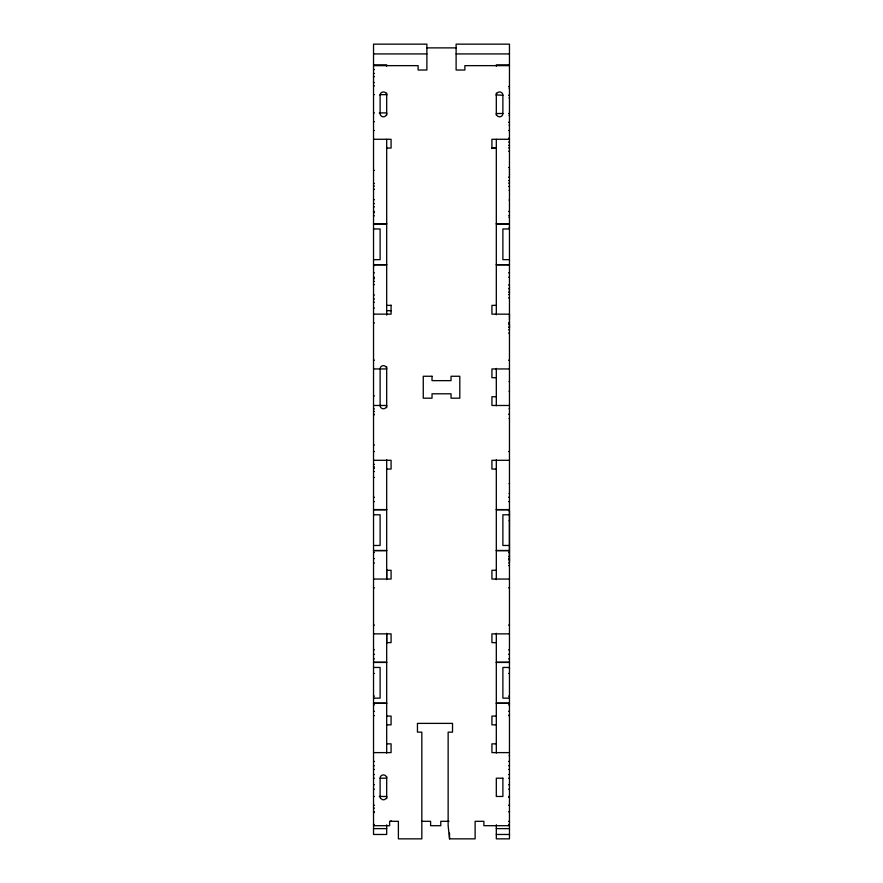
<?xml version="1.0" encoding="UTF-8"?>
<svg xmlns="http://www.w3.org/2000/svg" width="883" height="883" viewBox="0 0 883 883"><rect width="100%" height="100%" fill="white"/><g stroke="black" fill="none" stroke-linecap="round" stroke-linejoin="round"><path stroke-width="1.32" d="M386.688 643.254L386.688 633.707M386.688 579.138L386.688 569.59M496.312 825.693L496.312 825.053M509.469 668.895L509.469 667.978M509.469 562.294L509.469 510.926A4.393 2.936 0 0 0 509.072 510.937M509.469 328.101L509.469 323.973L508.641 323.973M509.469 322.14L509.469 321.522M509.469 319.69L509.469 319.083M509.469 318.321L509.469 314.193L491.93 314.138L491.93 305.363L496.312 305.363M509.469 292.803L509.469 292.185M509.469 290.352L509.469 289.745M509.469 287.913L509.469 287.295M509.469 285.463L508.641 284.856M509.469 176.655L508.641 177.273M509.469 174.823L509.469 174.216M509.469 172.384L509.469 171.777M509.469 169.944L509.469 169.326M502.891 113.51L496.312 113.51A3.289 3.289 0 0 0 499.447 116.799A3.289 3.289 0 0 0 502.88 113.808L502.891 95.243L496.323 94.945M426.886 47.881L456.114 47.881M373.531 53.929L426.886 53.929M456.114 53.929L509.469 53.929M373.531 64.845L386.688 64.845L386.688 66.159M509.469 64.845L496.312 64.845L496.312 66.192M373.531 65.64L418.112 65.64L418.112 70.022L426.886 70.022L426.886 44.15L373.531 44.15L373.531 834.468L386.688 834.468L386.688 824.877M509.469 65.64L464.888 65.64L464.888 70.022L456.114 70.022L456.114 44.15L509.469 44.15L509.469 838.85L496.312 838.85L496.312 825.141M373.531 69.525L374.359 69.525M373.531 73.432L374.359 73.432M373.531 76.7L374.359 76.7M373.531 82.56L374.359 82.56M373.531 85.872L374.359 85.872M508.641 86.468L509.469 86.468M373.531 94.647L374.359 94.647M386.688 94.647L380.109 94.647L380.109 113.51A3.289 3.289 0 0 0 383.399 116.799A3.289 3.289 0 0 0 386.688 113.51M508.641 95.243L509.469 95.243M373.531 112.914L374.359 112.914M379.293 112.914L386.688 112.914M508.641 113.51L509.469 113.51M373.531 121.688L374.359 121.688M508.641 122.273L509.469 122.273M373.531 130.518L374.359 130.518M508.641 130.518L509.469 130.518M508.641 138.156L509.469 138.156M373.531 139.282L391.081 139.282L391.081 148.057L386.688 148.057M509.469 139.282L491.93 139.282L491.93 148.664M508.641 142.064L509.469 142.064M508.641 145.32L509.469 145.32M491.93 147.936L496.312 147.936M508.641 147.936L509.469 147.936M491.93 148.057L496.312 148.057M508.641 151.192L509.469 151.192M508.641 167.494L509.469 167.494M373.531 170.375L374.359 170.375M508.641 180.529L509.469 180.529M508.641 183.134L509.469 183.134M373.531 183.41L374.359 183.41M373.531 186.026L374.359 186.026M508.641 186.401L509.469 186.401M373.531 189.282L374.359 189.282M373.531 199.724L374.359 199.724M373.531 203.631L374.359 203.631M373.531 206.887L374.359 206.887M373.531 211.423L374.359 211.423M508.641 211.423L509.469 211.423M373.531 212.748L374.359 212.748M373.531 215.805L374.359 215.805M508.641 215.805L509.469 215.805M373.531 223.774L386.688 223.774M496.312 223.774L509.469 223.774M373.531 223.962L386.688 223.962M496.312 223.962L509.469 223.962M373.531 228.962L380.109 228.962L380.109 259.657L373.531 259.657M509.469 228.962L502.891 228.962L502.891 259.657L509.469 259.657M373.531 264.668L386.688 264.668M496.312 264.668L509.469 264.668M373.531 264.845L386.688 264.845M496.312 264.845L509.469 264.845M373.531 265.684L374.359 265.684M373.531 272.814L374.359 272.814M508.641 272.814L509.469 272.814M373.531 277.196L374.359 277.196M508.641 277.196L509.469 277.196M373.531 278.719L374.359 278.719M373.531 281.335L374.359 281.335M373.531 284.591L374.359 284.591M508.641 288.763L509.469 288.763M508.641 292.019L509.469 292.019M508.641 294.635L509.469 294.635M373.531 295.032L374.359 295.032M508.641 297.891L509.469 297.891M373.531 298.94L374.359 298.94M373.531 302.196L374.359 302.196M386.688 305.363L391.081 305.363M373.531 308.068L374.359 308.068M386.688 310.673L391.081 310.673M373.531 314.138L391.081 314.138L391.081 305.176M373.531 322.902L374.359 322.902M508.641 322.902L509.469 322.902M508.641 327.229L509.469 327.229M508.641 329.834L509.469 329.834M508.641 333.101L509.469 333.101M373.531 360.176L374.359 360.176M508.641 360.176L509.469 360.176M373.531 368.951L386.688 368.951A3.289 3.289 0 0 0 383.399 365.661A3.289 3.289 0 0 0 380.109 368.951L380.109 405.485A3.289 3.289 0 0 0 383.399 408.774A3.289 3.289 0 0 0 386.688 405.485L373.531 405.485M509.469 368.951L491.93 368.951L491.93 377.714L496.312 377.714M373.531 395.882L374.359 395.882M496.312 396.721L491.93 396.721L491.93 405.485L509.469 405.485M373.531 408.917L374.359 408.917M373.531 411.522L374.359 411.522M373.531 414.259L374.359 414.259M508.641 414.259L509.469 414.259M373.531 414.778L374.359 414.778M373.531 444.955L374.359 444.955M373.531 451.522L374.359 451.522M508.641 451.522L509.469 451.522M373.531 460.297L391.081 460.297L391.081 469.061L386.688 469.061M509.469 460.297L491.93 460.297L491.93 469.061L496.312 469.061M373.531 464.337L374.359 464.337M373.531 466.875L374.359 466.875M373.531 468.244L374.359 468.244M373.531 471.5L374.359 471.5M373.531 477.372L374.359 477.372M373.531 497.239L374.359 497.239M508.641 497.239L509.469 497.239M373.531 501.621L374.359 501.621M508.641 501.621L509.469 501.621M373.531 509.59L386.688 509.59M496.312 509.59L509.469 509.59M373.531 509.767L386.688 509.767M496.312 509.767L509.469 509.767M373.531 514.778L380.109 514.778L380.109 545.473L373.531 545.473M509.469 514.778L502.891 514.778L502.891 545.473L509.469 545.473M373.531 550.473L386.688 550.473M496.312 550.473L509.469 550.473M373.531 550.661L386.688 550.661M496.312 550.661L509.469 550.661M373.531 552.504L374.359 552.504M508.641 552.559L509.469 552.559M508.641 556.478L509.469 556.478M373.531 558.619L374.359 558.619M508.641 558.619L509.469 558.619M508.641 559.734L509.469 559.734M373.531 563.012L374.359 563.012M508.641 563.012L509.469 563.012M508.641 565.595L509.469 565.595M386.688 570.286L391.081 570.286L391.081 579.049L373.531 579.049M496.312 570.286L491.93 570.286L491.93 579.049L509.469 579.049M373.531 587.824L374.359 587.824M508.641 587.824L509.469 587.824M373.531 625.087L374.359 625.087M508.641 625.087L509.469 625.087M373.531 633.862L391.081 633.862L391.081 642.625L386.688 642.625M509.469 633.862L491.93 633.862L491.93 642.625L496.312 642.625M373.531 649.899L374.359 649.899M508.641 649.899L509.469 649.899M373.531 654.292L374.359 654.292M508.641 654.292L509.469 654.292M373.531 658.839L374.359 658.839M508.641 658.839L509.469 658.839M373.531 662.25L386.688 662.25M496.312 662.25L509.469 662.25M373.531 662.438L386.688 662.438M496.312 662.438L509.469 662.438M373.531 667.449L380.109 667.449L380.109 698.133L373.531 698.133M509.469 667.449L502.891 667.449L502.891 698.133L509.469 698.133M373.531 673.453L374.359 673.453M508.641 673.453L509.469 673.453M373.531 696.113L374.359 696.113M508.641 696.113L509.469 696.113M373.531 703.144L386.688 703.144M496.312 703.144L509.469 703.144M373.531 703.321L386.688 703.321M496.312 703.321L509.469 703.321M373.531 704.877L374.359 704.877M508.641 704.877L509.469 704.877M373.531 711.29L374.359 711.29M508.641 711.29L509.469 711.29M373.531 715.672L374.359 715.672M508.641 715.672L509.469 715.672M386.688 716.08L391.081 716.08L391.081 724.844L386.688 724.844M496.312 716.08L491.93 716.08L491.93 724.844L496.312 724.844M386.688 743.85L391.081 743.85L391.081 752.614L373.531 752.614M496.312 743.85L491.93 743.85L491.93 752.614L509.469 752.614M373.531 761.389L374.359 761.389M508.641 761.389L509.469 761.389M373.531 765.793L374.359 765.793M508.641 765.771L509.469 765.771M373.531 769.424L374.359 769.424M508.641 769.424L509.469 769.424M373.531 774.557L374.359 774.557M508.641 774.534L509.469 774.534M373.531 778.199L374.359 778.199M380.109 778.199L386.688 778.199A3.289 3.289 0 0 0 383.399 774.91A3.289 3.289 0 0 0 380.109 778.199L380.109 797.007A2.45 2.45 0 0 0 380.496 798.309L382.505 799.656A4.051 4.051 0 0 0 384.602 799.568L386.312 798.309A2.45 2.45 0 0 0 386.688 797.007M508.641 778.199L509.469 778.199M373.531 784.766L374.359 784.766M508.641 784.766L509.469 784.766M373.531 789.159L374.359 789.159M508.641 789.159L509.469 789.159M373.531 796.466L374.359 796.466M379.293 796.466L386.688 796.466M508.641 796.466L509.469 796.466M508.641 797.194L509.469 797.194M373.531 805.23L374.359 805.23M508.641 805.23L509.469 805.23M373.531 808.155L374.359 808.155M373.531 811.808L374.359 811.808M508.641 811.808L509.469 811.808M373.531 812.537L374.359 812.537M421.831 821.311L430.606 821.311L430.606 825.693L440.772 825.693L440.772 821.311L448.994 821.311M508.641 821.311L509.469 821.311M373.531 824.446L374.359 824.446M508.641 824.446L509.469 824.446M373.531 825.693L389.613 825.693L389.613 821.311L398.388 821.311L398.388 838.85L421.831 838.85L421.831 732.15L417.449 732.15L417.449 723.387L452.526 723.387L452.526 732.15L448.145 732.15L448.145 825.693L449.535 838.85L475.12 838.85L475.12 821.311L483.884 821.311L483.884 825.693L509.469 825.693M373.531 828.618L386.688 828.618M496.312 828.618L509.469 828.618M496.312 834.468L509.469 834.468M502.891 95.243L502.88 94.945A3.289 3.289 0 0 0 499.447 91.953A3.289 3.289 0 0 0 496.312 95.243M496.312 93.046L496.312 115.154M496.312 139.282L496.312 314.801M496.312 368.399L496.312 405.761M496.312 459.745L496.312 579.601M496.312 633.31L496.312 753.089M449.535 833.099L449.535 838.85M391.081 820.715L391.081 821.311M386.688 93.002L386.688 115.11M386.688 139.282L386.688 315.132M386.688 366.754L386.688 407.681M386.688 459.601L386.688 579.601M386.688 633.31L386.688 753.1M386.688 776.554L386.688 798.651M380.109 95.243A3.289 3.289 0 0 1 383.399 91.953A3.289 3.289 0 0 1 386.688 95.243M509.072 520.705A4.393 2.936 0 0 1 509.469 520.694M509.469 483.685A4.382 2.936 0 0 1 509.061 483.674M509.469 493.465A4.382 2.936 0 0 1 509.061 493.442M509.072 408.774A4.393 2.936 0 0 1 509.469 408.763M509.072 418.553A4.393 2.936 0 0 1 509.469 418.542M509.469 381.533A4.382 2.936 0 0 1 509.061 381.511M509.469 391.301A4.382 2.936 0 0 1 509.061 391.29M509.072 217.538A4.393 2.936 0 0 1 509.469 217.516M509.072 227.306A4.393 2.936 0 0 1 509.469 227.295M509.469 190.287A4.382 2.936 0 0 1 509.061 190.275M509.469 200.055A4.382 2.936 0 0 1 509.061 200.044M509.072 115.375A4.393 2.936 0 0 1 509.469 115.364M509.072 125.154A4.393 2.936 0 0 1 509.469 125.143M509.469 88.123A4.382 2.936 0 0 1 509.061 88.112M509.469 97.903A4.382 2.936 0 0 1 509.061 97.892M509.072 755.693A4.393 4.393 0 0 1 509.469 755.682M509.469 714.976A4.393 4.393 0 0 1 509.072 714.954M432.03 376.257L423.266 376.257L423.266 398.178L432.03 398.178L432.03 393.796L451.036 393.796L451.036 398.178L459.8 398.178L459.8 376.257L451.036 376.257L451.036 380.639L432.03 380.639L432.03 376.257M502.891 778.199L496.312 778.199L496.312 796.466L502.891 796.466L502.891 778.199"/></g></svg>
